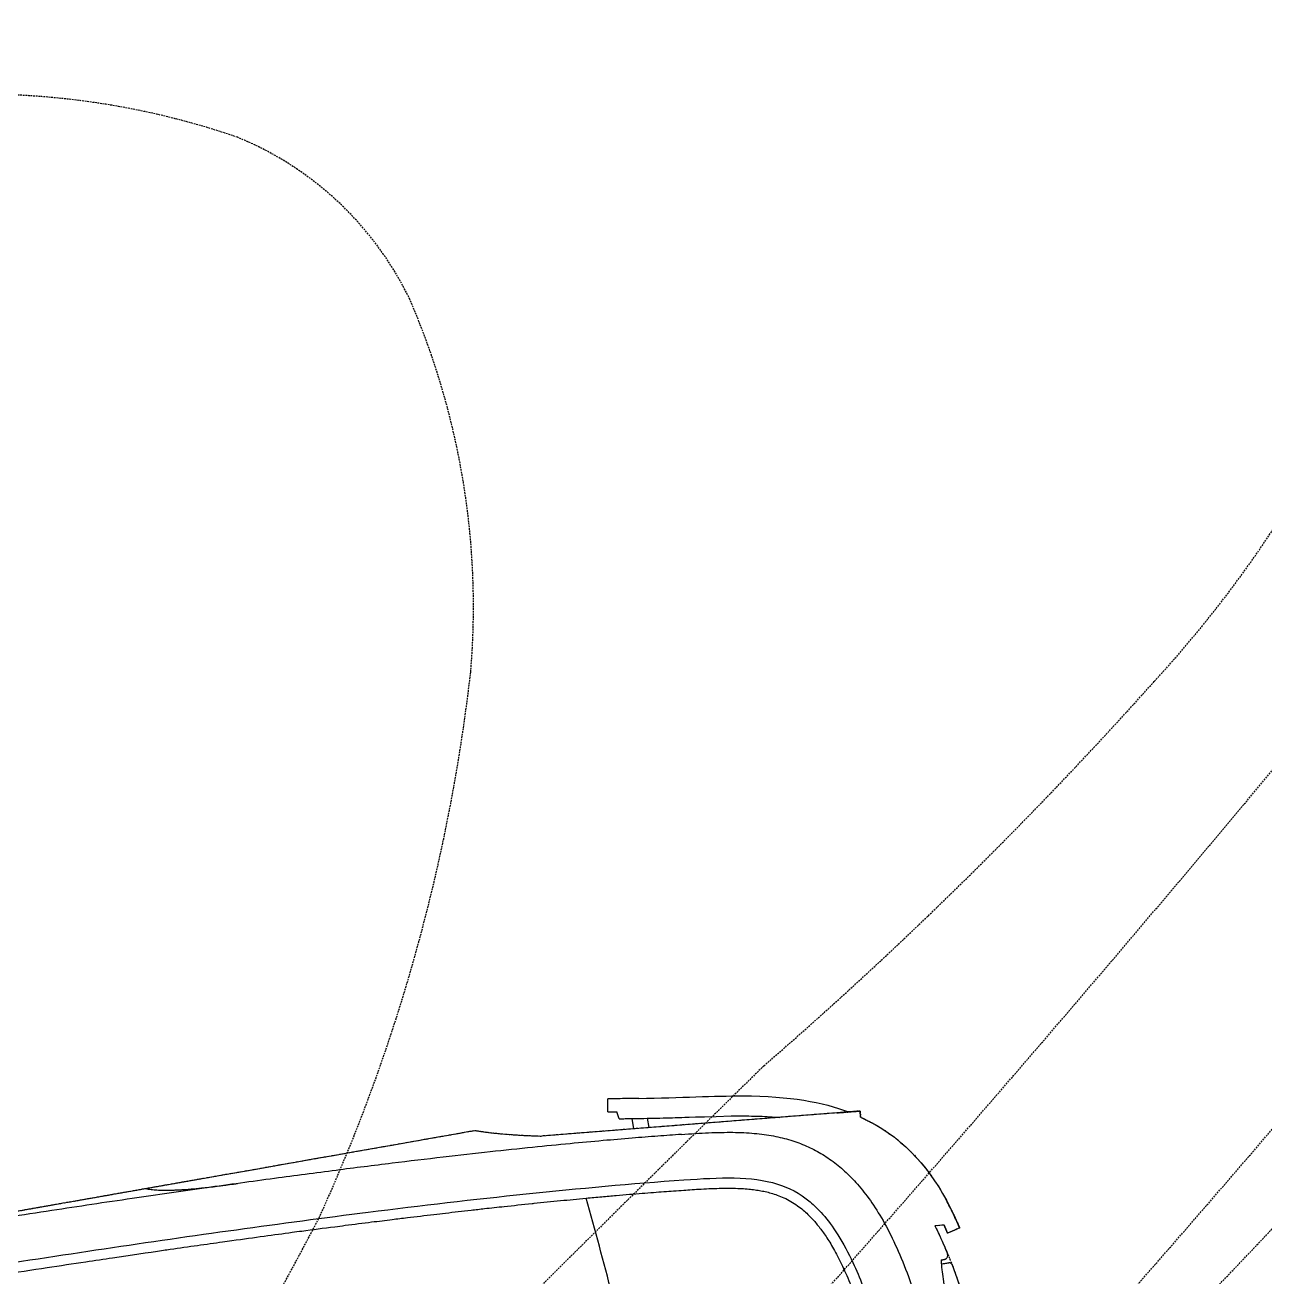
# Model space of a CAD drawing. Header units: millimetres. Extents: x 26027 to 581921, y 7230 to 233891.
# Drawn here: x 454535 to 455433, y 145420 to 146326 of the extents above; entities that cross this region are included whole.
import ezdxf

# ---------------------------------------------------------------- set-up
doc = ezdxf.new("R2010")
doc.units = ezdxf.units.MM
doc.header["$LTSCALE"] = 5
doc.linetypes.add('CACHE', pattern=[0.375, 0.25, -0.125])
for name, color, linetype in [('GE-EQUIPMENT', 140, 'Continuous'), ('GE-EQUIPMENT_INSERTION', 140, 'Continuous'), ('GE-EQUIPMENT_LIGHT', 141, 'Continuous'), ('GE-EQUIPMENT_OUTLINE', 131, 'CACHE'), ('GE-MM-SCATTER_LINES', 222, 'CACHE')]:
    doc.layers.add(name, color=color, linetype=linetype)

# ---------------------------------------------------------------- blocks, each defined once
blk = doc.blocks.new('GE-EUR02460')
at = {"layer": 'GE-EQUIPMENT'}
for p, q in [((-966.9, -236.99), (-966.9, -236.99)), ((-1011.87, -253.48), (-1002.62, -251.31)), ((-1001.08, -257.55), (-1002.55, -251.3)), ((-1001.08, -257.55), (-994.51, -258.08)), ((-1005.85, -274.97), (-1005.85, -274.97)), ((-955.16, -345.03), (-955.58, -349.41)), ((-938.65, -351.04), (-725.45, -371.57)), ((-802.97, -370.96), (-802.97, -364.1)), ((-792.07, -365.15), (-792.07, -372.69)), ((-782.87, -374.21), (-781.99, -379.44)), ((-775.72, -380.53), (-781.99, -379.42)), ((-775.72, -380.53), (-777.37, -389.88)), ((-799.37, -386.21), (-799.37, -386.21))]:
    blk.add_line(p, q, dxfattribs=at)
for centre, major_axis, ratio, start_param, end_param in [((11634.42, -236.98), (-12606.99, 0), 0.000027, 0.029977, 0.029985), ((-938.65, -351.03), (-16.92, 1.63), 0.000026, 4.712392, 7.838406)]:
    blk.add_ellipse(centre, major_axis=major_axis, ratio=ratio, start_param=start_param, end_param=end_param, dxfattribs=at)
for points, knots in [([(-819.95, -315.13), (-821.93, -314.92), (-826.13, -314.47), (-832.78, -313.72), (-839.94, -312.83), (-847.14, -311.79), (-853.87, -310.63), (-859.84, -309.4), (-865.06, -308.13), (-869.66, -306.82), (-873.86, -305.43), (-877.88, -303.88), (-881.93, -302.08), (-886.15, -299.86), (-890.54, -297.1), (-894.93, -293.73), (-898.96, -289.96), (-902.42, -286.1), (-905.29, -282.41), (-907.7, -278.89), (-909.82, -275.43), (-911.79, -271.91), (-913.69, -268.17), (-915.58, -264.06), (-917.49, -259.47), (-919.41, -254.34), (-921.31, -248.65), (-923.17, -242.39), (-924.97, -235.5), (-926.71, -227.89), (-928.38, -219.48), (-929.98, -210.16), (-931.49, -199.85), (-932.92, -188.43), (-934.28, -175.77), (-935.12, -166.89), (-935.55, -162.21)], [0, 0, 0, 0, 0.027384, 0.058462, 0.092531, 0.127173, 0.15909, 0.187101, 0.211677, 0.233491, 0.25353, 0.273017, 0.29313, 0.314924, 0.338934, 0.364915, 0.391043, 0.414862, 0.435861, 0.454944, 0.473057, 0.491071, 0.5098, 0.530027, 0.552426, 0.57722, 0.604255, 0.633581, 0.665558, 0.700559, 0.739014, 0.781425, 0.828218, 0.879689, 0.936629, 1, 1, 1, 1]), ([(-994.64, -232.98), (-994.64, -232.98), (-994.32, -231.28), (-994.11, -228.93), (-993.77, -221.93), (-993.64, -216.83), (-993.22, -204.27), (-992.9, -196.57), (-991.47, -180.08), (-990.66, -172.15), (-986.86, -166.43), (-985.46, -165.11), (-983.46, -164.98)], [3.236518, 3.236518, 3.236518, 3.236518, 6.545003, 12.389474, 12.389474, 19.56434, 19.56434, 27.679807, 27.679807, 38.057767, 38.057767, 41.10105, 41.10105, 41.10105, 41.10105]), ([(-825.25, -355.19), (-832.16, -354.46), (-845.26, -353.01), (-862.51, -350.35), (-877.66, -346.93), (-890.93, -342.66), (-902.64, -337.48), (-913.06, -331.37), (-922.46, -324.25), (-931.07, -315.93), (-939.02, -306.22), (-946.44, -294.76), (-953.4, -280.98), (-959.8, -264.39), (-965.33, -245.02), (-969.89, -222.85), (-973.53, -197.59), (-975.49, -178.39), (-976.43, -168.24)], [0.0001051, 0.0001051, 0.0001051, 0.0001051, 0.0625, 0.125, 0.1875, 0.25, 0.3125, 0.375, 0.4375, 0.5, 0.5625, 0.625, 0.6875, 0.75, 0.8125, 0.875, 0.9375, 1, 1, 1, 1]), ([(-821.29, -322.43), (-847.27, -319.69), (-869.77, -316.9), (-895.05, -303.82), (-902.07, -298.54), (-913.16, -285.35), (-918.82, -277), (-927.05, -256.96), (-929.41, -249.62), (-934.53, -230.56), (-936.81, -218.27), (-940.45, -193.55), (-941.85, -180.32), (-943.03, -167.68)], [0.000001, 0.000001, 0.000001, 0.000001, 8.031317, 8.031317, 11.484706, 11.484706, 13.992308, 13.992308, 15.341388, 15.341388, 17.503573, 17.503573, 19.796344, 19.796344, 19.796344, 19.796344]), ([(-1001.9, -228.23), (-1003.61, -218.8), (-1005.04, -208.91), (-1006.98, -192.87), (-1007.64, -186.7), (-1009.01, -172.55)], [0, 0, 0, 0, 3.014251, 3.014251, 4.879565, 4.879565, 4.879565, 4.879565]), ([(-1001.9, -228.23), (-1001.85, -228.54), (-1001.72, -228.79), (-1001.45, -229.2), (-1001.3, -229.33), (-1000.99, -229.59), (-1000.85, -229.65), (-1000.46, -229.82), (-1000.39, -229.81), (-999.94, -229.87), (-999.65, -229.88), (-999.44, -229.89), (-998.86, -229.89), (-998.49, -229.9), (-997.62, -229.91), (-997.11, -229.91), (-995.97, -229.92), (-995.35, -229.93), (-994.22, -229.93)], [1.57082949, 1.57082949, 1.57082949, 1.57082949, 1.57091701, 1.57091701, 1.57102167, 1.57102167, 1.57119678, 1.57119678, 1.57170876, 1.57170876, 1.57628768, 1.58228264, 1.58228264, 1.5882776, 1.5882776, 1.59427255, 1.59427255, 1.59998904, 1.59998904, 1.59998904, 1.59998904]), ([(-996.72, -232.98), (-996.75, -232.98), (-996.78, -232.98), (-996.84, -232.98), (-996.87, -232.98), (-996.91, -232.98), (-996.93, -232.98), (-996.97, -232.98), (-996.99, -232.98), (-997.03, -232.99), (-997.04, -232.99), (-997.11, -232.99), (-997.13, -232.99), (-997.26, -233), (-997.3, -233), (-997.53, -233.04), (-997.6, -233.05), (-997.76, -233.09), (-997.82, -233.11), (-997.99, -233.16), (-998.11, -233.2), (-998.45, -233.38), (-998.65, -233.48), (-999.02, -233.8), (-999.14, -233.92), (-999.47, -234.31), (-999.69, -234.65), (-999.93, -235.42), (-999.97, -235.78), (-999.95, -236.29), (-999.93, -236.46), (-999.89, -236.62)], [1.564354627, 1.564354627, 1.564354627, 1.564354627, 1.565644128, 1.565644128, 1.566933629, 1.566933629, 1.56822313, 1.56822313, 1.569512631, 1.569512631, 1.570157381, 1.570157381, 1.570479756, 1.570479756, 1.570640944, 1.570640944, 1.570693057, 1.570693057, 1.57071332, 1.57071332, 1.570742389, 1.570742389, 1.570764926, 1.570764926, 1.570773963, 1.570773963, 1.570788118, 1.570788118, 1.57079758, 1.57079758, 1.570802132, 1.570802132, 1.570802132, 1.570802132]), ([(-994.64, -232.98), (-994.85, -232.98), (-995.06, -232.98), (-995.44, -232.98), (-995.62, -232.98), (-995.95, -232.98), (-996.09, -232.98), (-996.72, -232.98)], [1.550923377, 1.550923377, 1.550923377, 1.550923377, 1.553791077, 1.553791077, 1.556806817, 1.556806817, 1.559822557, 1.559822557, 1.559822557, 1.559822557]), ([(-994.51, -258.09), (-996.04, -252.94), (-997.4, -247.69), (-999.07, -240.44), (-999.49, -238.54), (-999.9, -236.62)], [31.30878, 31.30878, 31.30878, 31.30878, 33.112327, 33.112327, 33.747941, 33.747941, 33.747941, 33.747941]), ([(-1005.85, -274.97), (-1006.42, -273.24), (-1006.98, -271.51), (-1008.05, -267.99), (-1008.57, -266.22), (-1009.61, -262.48), (-1010.11, -260.6), (-1010.88, -257.57), (-1011.17, -256.39), (-1011.57, -254.75), (-1011.7, -254.21), (-1011.83, -253.65), (-1011.86, -253.52), (-1011.87, -253.49), (-1011.87, -253.48), (-1011.87, -253.48), (-1011.87, -253.48), (-1011.87, -253.48), (-1011.87, -253.48), (-1011.87, -253.48), (-1011.87, -253.48), (-1011.87, -253.48), (-1011.87, -253.48), (-1011.87, -253.49), (-1011.87, -253.49), (-1011.86, -253.52), (-1011.85, -253.58), (-1011.77, -253.89), (-1011.68, -254.27), (-1011.39, -255.52), (-1011.15, -256.5), (-1010.5, -259.09), (-1010.07, -260.77), (-1009.04, -264.57), (-1008.44, -266.67), (-1007.18, -270.87), (-1006.53, -272.92), (-1005.85, -274.97)], [-7.023478, -7.023478, -7.023478, -7.023478, -6.475877, -6.475877, -5.883723, -5.883723, -5.14268, -5.14268, -4.478662, -4.478662, -3.93968, -3.93968, -3.56929, -3.56929, -3.53579, -3.53579, -3.521388, -3.521388, -3.510901, -3.510901, -3.500018, -3.500018, -3.483661, -3.483661, -3.437696, -3.437696, -3.208378, -3.208378, -2.72624, -2.72624, -2.093347, -2.093347, -1.372748, -1.372748, -0.648345, -0.648345, -0.000001, -0.000001, -0.000001, -0.000001]), ([(-749.3, -321.69), (-749.3, -321.69), (-753.09, -321.38), (-760.36, -320.77), (-770.87, -319.86), (-780.6, -318.99), (-789.6, -318.16), (-797.85, -317.37), (-805.44, -316.62), (-812.72, -315.89), (-817.51, -315.39), (-819.95, -315.13)], [0, 0, 0, 0, 0.0000017, 0.1602371, 0.3082658, 0.4454405, 0.5730792, 0.6904097, 0.7958773, 0.8959874, 1, 1, 1, 1]), ([(-205.58, -349.82), (-270.32, -349.07), (-334.98, -347.92), (-463.88, -344.5), (-528.28, -342.24), (-630.6, -337.2), (-669.06, -334.97), (-745.34, -329.58), (-783.75, -326.39), (-821.29, -322.43)], [-61.681232, -61.681232, -61.681232, -61.681232, -42.452455, -42.452455, -23.198725, -23.198725, -11.60335, -11.60335, -0.000001, -0.000001, -0.000001, -0.000001]), ([(-206.91, -342.57), (-225.3, -342.34), (-243.06, -342.09), (-259.92, -341.82), (-260.76, -341.81), (-261.59, -341.8), (-262.42, -341.78), (-278.37, -341.53), (-293.54, -341.26), (-308.61, -340.97), (-313.39, -340.88), (-318.16, -340.79), (-322.94, -340.69), (-333.99, -340.46), (-345.07, -340.23), (-356.36, -339.96), (-365.73, -339.75), (-375.25, -339.52), (-384.54, -339.28), (-391.27, -339.11), (-397.88, -338.94), (-404.23, -338.76), (-417.49, -338.4), (-429.62, -338.05), (-441.47, -337.69), (-443.12, -337.63), (-444.77, -337.58), (-446.41, -337.53), (-459.85, -337.11), (-473.09, -336.67), (-484.49, -336.26), (-486.9, -336.18), (-489.24, -336.1), (-491.5, -336.01), (-499.93, -335.71), (-507.45, -335.42), (-514.95, -335.13), (-521.93, -334.86), (-528.89, -334.58), (-535.42, -334.31), (-537.81, -334.21), (-540.13, -334.12), (-542.38, -334.02), (-550.79, -333.67), (-558.13, -333.35), (-566.55, -332.96), (-569.01, -332.85), (-571.55, -332.73), (-574.15, -332.61), (-580.47, -332.31), (-587.09, -331.98), (-593.39, -331.67), (-598.52, -331.41), (-603.43, -331.16), (-608.39, -330.9), (-612.03, -330.71), (-615.69, -330.52), (-619.46, -330.31), (-625.69, -329.98), (-632.24, -329.61), (-638.77, -329.25), (-641.58, -329.09), (-644.4, -328.92), (-647.18, -328.76), (-653.36, -328.41), (-659.39, -328.05), (-665.8, -327.65), (-668.96, -327.46), (-672.2, -327.25), (-675.61, -327.03), (-680.13, -326.74), (-684.92, -326.43), (-689.92, -326.09), (-696.37, -325.65), (-703.16, -325.18), (-710.14, -324.68), (-710.6, -324.65), (-711.07, -324.61), (-711.53, -324.58), (-717.8, -324.13), (-724.21, -323.65), (-730.81, -323.15), (-736.81, -322.68), (-742.96, -322.2), (-749.3, -321.69)], [0, 0, 0, 0, 0.066667, 0.066667, 0.066667, 0.069967, 0.069967, 0.069967, 0.133333, 0.133333, 0.133333, 0.153447, 0.153447, 0.153447, 0.2, 0.2, 0.2, 0.238666, 0.238666, 0.238666, 0.266667, 0.266667, 0.266667, 0.325187, 0.325187, 0.325187, 0.333333, 0.333333, 0.333333, 0.4, 0.4, 0.4, 0.414133, 0.414133, 0.414133, 0.466667, 0.466667, 0.466667, 0.51552, 0.51552, 0.51552, 0.533333, 0.533333, 0.533333, 0.6, 0.6, 0.6, 0.619401, 0.619401, 0.619401, 0.666667, 0.666667, 0.666667, 0.705103, 0.705103, 0.705103, 0.733333, 0.733333, 0.733333, 0.779891, 0.779891, 0.779891, 0.8, 0.8, 0.8, 0.844683, 0.844683, 0.844683, 0.866667, 0.866667, 0.866667, 0.895775, 0.895775, 0.895775, 0.933333, 0.933333, 0.933333, 0.935831, 0.935831, 0.935831, 0.969439, 0.969439, 0.969439, 1, 1, 1, 1]), ([(-799.37, -386.21), (-829.52, -381.43), (-853.71, -378.58), (-873.76, -374.97), (-907.95, -368.81), (-930.07, -360.44), (-947.12, -350.22)], [0, 0, 0, 0, 0.1700963, 0.1700963, 0.1700963, 0.4603247, 0.4603247, 0.4603247, 0.4603247]), ([(-863.07, -362.07), (-865.89, -361.62), (-868.75, -361.13), (-874.23, -360.15), (-876.87, -359.65), (-881.98, -358.62), (-884.46, -358.09), (-889.25, -357.01), (-891.57, -356.46), (-893.88, -355.87), (-894.96, -355.6), (-896.05, -355.32), (-897.13, -355.04)], [0.000007, 0.000007, 0.000007, 0.000007, 0.856908, 0.856908, 1.653863, 1.653863, 2.404812, 2.404812, 3.111727, 3.111727, 3.111727, 3.444559, 3.444559, 3.444559, 3.444559]), ([(-798.27, -371.69), (-804.41, -370.72), (-810.44, -369.81), (-819.48, -368.48), (-822.31, -368.07), (-827.93, -367.26), (-830.55, -366.88), (-863.07, -362.07)], [0.000004, 0.000004, 0.000004, 0.000004, 1.864197, 1.864197, 2.726035, 2.726035, 3.554411, 3.554411, 3.554411, 3.554411]), ([(-825.21, -355.19), (-819.59, -355.79), (-813.96, -356.36), (-808.33, -356.92), (-802.1, -357.54), (-795.87, -358.14), (-789.63, -358.71), (-782.64, -359.36), (-775.63, -359.99), (-768.62, -360.59), (-760.68, -361.27), (-752.73, -361.93), (-744.77, -362.56), (-735.71, -363.28), (-726.65, -363.96), (-717.57, -364.62), (-707.31, -365.37), (-697.03, -366.07), (-686.74, -366.75), (-675.38, -367.49), (-664.01, -368.2), (-652.63, -368.87), (-640.22, -369.61), (-627.81, -370.3), (-615.37, -370.95), (-601.79, -371.66), (-588.2, -372.34), (-574.59, -372.97), (-559.61, -373.66), (-544.62, -374.31), (-529.61, -374.92), (-513.06, -375.59), (-496.49, -376.2), (-479.91, -376.78), (-461.82, -377.4), (-443.7, -377.98), (-425.58, -378.5), (-405.98, -379.07), (-386.36, -379.58), (-366.73, -380.04), (-345.5, -380.54), (-324.25, -380.98), (-302.98, -381.38), (-279.88, -381.8), (-256.76, -382.16), (-233.63, -382.48), (-208.49, -382.81), (-183.34, -383.09), (-158.17, -383.3), (-130.87, -383.54), (-103.55, -383.7), (-76.24, -384)], [0, 0, 0, 0, 0.0229561, 0.0229561, 0.0229561, 0.0483281, 0.0483281, 0.0483281, 0.0768058, 0.0768058, 0.0768058, 0.1090804, 0.1090804, 0.1090804, 0.1458105, 0.1458105, 0.1458105, 0.1873664, 0.1873664, 0.1873664, 0.233261, 0.233261, 0.233261, 0.2832869, 0.2832869, 0.2832869, 0.3379359, 0.3379359, 0.3379359, 0.3981024, 0.3981024, 0.3981024, 0.4644355, 0.4644355, 0.4644355, 0.5368263, 0.5368263, 0.5368263, 0.6150797, 0.6150797, 0.6150797, 0.6997169, 0.6997169, 0.6997169, 0.7916561, 0.7916561, 0.7916561, 0.8915646, 0.8915646, 0.8915646, 0.9999974, 0.9999974, 0.9999974, 0.9999974]), ([(-782.88, -374.22), (-782.97, -374.2), (-783.4, -374.13), (-784.86, -373.88), (-785.88, -373.71), (-788.49, -373.27), (-790.09, -373.01), (-793.54, -372.45), (-795.23, -372.18), (-798.27, -371.69)], [0.000005, 0.000005, 0.000005, 0.000005, 0.54603, 0.54603, 1.09068, 1.09068, 1.667876, 1.667876, 2.230325, 2.230325, 2.230325, 2.230325]), ([(-678.57, -383.98), (-680.29, -383.36), (-682.12, -382.73), (-686.66, -381.26), (-689.4, -380.43), (-699.94, -377.4), (-707.84, -375.45), (-718.99, -372.94), (-722.22, -372.24), (-725.45, -371.57)], [0, 0, 0, 0, 0.588832, 0.588832, 1.44835, 1.44835, 3.884053, 3.884053, 4.875887, 4.875887, 4.875887, 4.875887]), ([(-436.2, -383.97), (-436.87, -383.71), (-437.54, -383.47), (-438.23, -383.24), (-438.91, -383.02), (-439.6, -382.8), (-440.28, -382.6), (-440.97, -382.4), (-441.66, -382.2), (-442.35, -382.02), (-443.03, -381.84), (-443.71, -381.67), (-444.39, -381.51), (-445.07, -381.35), (-445.75, -381.2), (-446.44, -381.05), (-446.73, -380.99), (-447.03, -380.92), (-447.33, -380.86), (-447.74, -380.78), (-448.16, -380.69), (-448.59, -380.61), (-449.34, -380.46), (-450.12, -380.32), (-450.95, -380.17), (-451.79, -380.02), (-452.68, -379.88), (-453.63, -379.73), (-454.57, -379.58), (-455.58, -379.43), (-456.64, -379.28), (-457.71, -379.13), (-458.82, -378.98), (-460, -378.84), (-460.33, -378.8), (-460.67, -378.76), (-461.01, -378.72), (-461.87, -378.61), (-462.76, -378.51), (-463.69, -378.41), (-464.99, -378.27), (-466.35, -378.13), (-467.81, -378), (-469.27, -377.86), (-470.82, -377.73), (-472.48, -377.59), (-473.74, -377.49), (-475.07, -377.39), (-476.44, -377.3), (-476.87, -377.27), (-477.3, -377.24), (-477.74, -377.21), (-479.57, -377.08), (-481.48, -376.96), (-483.43, -376.85), (-485.38, -376.74), (-487.37, -376.64), (-489.37, -376.54), (-490.52, -376.48), (-491.67, -376.43), (-492.83, -376.38), (-493.68, -376.34), (-494.53, -376.3), (-495.38, -376.26), (-497.31, -376.18), (-499.23, -376.1), (-501.14, -376.03), (-501.21, -376.03), (-501.28, -376.02), (-501.35, -376.02), (-501.8, -376), (-502.25, -375.99), (-502.7, -375.97)], [0.0000049, 0.0000049, 0.0000049, 0.0000049, 0.0357122, 0.0357122, 0.0357122, 0.0714272, 0.0714272, 0.0714272, 0.1071421, 0.1071421, 0.1071421, 0.1428571, 0.1428571, 0.1428571, 0.178572, 0.178572, 0.178572, 0.1936474, 0.1936474, 0.1936474, 0.214287, 0.214287, 0.214287, 0.2500019, 0.2500019, 0.2500019, 0.2857168, 0.2857168, 0.2857168, 0.3214318, 0.3214318, 0.3214318, 0.3571467, 0.3571467, 0.3571467, 0.3672488, 0.3672488, 0.3672488, 0.3928617, 0.3928617, 0.3928617, 0.4285766, 0.4285766, 0.4285766, 0.4642915, 0.4642915, 0.4642915, 0.4914715, 0.4914715, 0.4914715, 0.5000065, 0.5000065, 0.5000065, 0.5357214, 0.5357214, 0.5357214, 0.5714364, 0.5714364, 0.5714364, 0.5919967, 0.5919967, 0.5919967, 0.6071513, 0.6071513, 0.6071513, 0.6415999, 0.6415999, 0.6415999, 0.6428662, 0.6428662, 0.6428662, 0.6510016, 0.6510016, 0.6510016, 0.6510016]), ([(-799.37, -386.21), (-797.16, -386.56), (-794.97, -386.91), (-790.43, -387.65), (-788.15, -388.03), (-784.25, -388.69), (-782.62, -388.97), (-780.12, -389.4), (-779.2, -389.56), (-778.13, -389.75), (-777.82, -389.8), (-777.55, -389.85), (-777.49, -389.86), (-777.42, -389.88), (-777.4, -389.88), (-777.38, -389.88), (-777.38, -389.88), (-777.37, -389.88), (-777.37, -389.88), (-777.37, -389.88)], [-7.017236, -7.017236, -7.017236, -7.017236, -6.34662, -6.34662, -5.572997, -5.572997, -4.861156, -4.861156, -4.239169, -4.239169, -3.849186, -3.849186, -3.696459, -3.696459, -3.585168, -3.585168, -3.539335, -3.539335, -3.508281, -3.508281, -3.508281, -3.508281]), ([(-479.83, -384), (-536.48, -383.99), (-582.62, -383.99), (-646.42, -383.99), (-665.97, -383.99), (-678.57, -383.98)], [-45.639458, -45.639458, -45.639458, -45.639458, -21.623629, -21.623629, -0.000003, -0.000003, -0.000003, -0.000003]), ([(-87.37, -384), (-165.85, -384), (-167.13, -384), (-168.41, -384), (-173.95, -384), (-179.48, -384), (-185, -384), (-190.52, -384), (-196.02, -384), (-201.51, -384), (-206.99, -384), (-212.46, -384), (-217.91, -384), (-223.37, -384), (-228.8, -384), (-234.21, -384), (-239.62, -384), (-245.02, -384), (-250.39, -384), (-255.76, -384), (-261.11, -384), (-266.43, -384), (-271.75, -384), (-277.06, -384), (-282.33, -384), (-285.54, -384), (-288.75, -384), (-291.95, -384), (-293.99, -384), (-296.03, -384), (-298.07, -384), (-303.29, -384), (-308.49, -384), (-313.65, -384), (-318.81, -384), (-323.95, -384), (-329.05, -384), (-334.15, -384), (-339.22, -384), (-344.25, -384), (-349.29, -384), (-354.29, -384), (-359.26, -384), (-364.23, -384), (-369.16, -384), (-374.05, -384), (-378.95, -384), (-383.81, -384), (-388.62, -384), (-393.44, -384), (-398.22, -384), (-402.96, -384), (-407.7, -384), (-412.4, -384), (-417.05, -384), (-421.7, -384), (-426.32, -384), (-430.88, -384), (-435.45, -384), (-439.97, -384), (-444.44, -384), (-448.92, -384), (-453.35, -384), (-457.73, -384), (-462.11, -384), (-466.45, -384), (-470.72, -384), (-473.79, -384), (-476.82, -384), (-479.83, -384)], [0.2911246, 0.2911246, 0.2911246, 0.2911246, 0.298861, 0.298861, 0.298861, 0.3325019, 0.3325019, 0.3325019, 0.3661635, 0.3661635, 0.3661635, 0.3998458, 0.3998458, 0.3998458, 0.4335487, 0.4335487, 0.4335487, 0.4672723, 0.4672723, 0.4672723, 0.5010166, 0.5010166, 0.5010166, 0.5347817, 0.5347817, 0.5347817, 0.5553827, 0.5553827, 0.5553827, 0.5685675, 0.5685675, 0.5685675, 0.602374, 0.602374, 0.602374, 0.6362013, 0.6362013, 0.6362013, 0.6700493, 0.6700493, 0.6700493, 0.7039182, 0.7039182, 0.7039182, 0.7378078, 0.7378078, 0.7378078, 0.7717183, 0.7717183, 0.7717183, 0.8056496, 0.8056496, 0.8056496, 0.8396018, 0.8396018, 0.8396018, 0.8735749, 0.8735749, 0.8735749, 0.907569, 0.907569, 0.907569, 0.9415841, 0.9415841, 0.9415841, 0.9756202, 0.9756202, 0.9756202, 1, 1, 1, 1])]:
    blk.add_open_spline(points, degree=3, knots=knots, dxfattribs=at)
for points in [[(-967.34, -234.94), (-967.34, -234.94), (-967.34, -234.94), (-967.34, -234.94)], [(-955.16, -345.03), (-981.54, -326.71), (-996.4, -303.25), (-1005.85, -274.97)]]:
    blk.add_open_spline(points, degree=3, dxfattribs=at)
at = {"layer": 'GE-EQUIPMENT_LIGHT'}
blk.add_open_spline([(-757.96, -219.68), (-757.25, -229.72), (-754.69, -263.76), (-751.67, -297.75), (-749.3, -321.69)], degree=3, knots=[0, 0, 0, 0, 0.29487, 1, 1, 1, 1], dxfattribs=at)
at = {"layer": 'GE-EQUIPMENT_OUTLINE'}
for p, q in [((-1011.87, -253.48), (-1002.62, -251.31)), ((-938.65, -351.04), (-725.43, -371.57))]:
    blk.add_line(p, q, dxfattribs=at)
blk.add_lwpolyline([(-1002.55, -251.3), (-1001.08, -257.55), (-994.51, -258.08)], dxfattribs=at)
blk.add_ellipse((-938.65, -351.03), major_axis=(-16.92, 1.63), ratio=0.000026, start_param=4.712392, end_param=7.838406, dxfattribs=at)
for points, knots in [([(-994.51, -258.09), (-996.04, -252.94), (-997.4, -247.69), (-999.07, -240.44), (-999.49, -238.54), (-1001.9, -228.23), (-1003.61, -218.8), (-1005.04, -208.91), (-1006.98, -192.87), (-1007.64, -186.7), (-1009.01, -172.55), (-1009.22, -170.32), (-1009.42, -168.1), (-1009.62, -165.87)], [0, 0, 0, 0, 1.803547, 1.803547, 2.43916, 2.43916, 2.43916, 5.453412, 5.453412, 7.318726, 7.318726, 7.318726, 7.990041, 7.990041, 7.990041, 7.990041]), ([(-1005.85, -274.97), (-1006.42, -273.24), (-1006.98, -271.51), (-1008.05, -267.99), (-1008.57, -266.22), (-1009.61, -262.48), (-1010.11, -260.6), (-1010.88, -257.57), (-1011.17, -256.39), (-1011.57, -254.75), (-1011.7, -254.21), (-1011.83, -253.65), (-1011.86, -253.52), (-1011.87, -253.49), (-1011.87, -253.48), (-1011.87, -253.48), (-1011.87, -253.48), (-1011.87, -253.48), (-1011.87, -253.48), (-1011.87, -253.48), (-1011.87, -253.48), (-1011.87, -253.48), (-1011.87, -253.48), (-1011.87, -253.49), (-1011.87, -253.49), (-1011.86, -253.52), (-1011.85, -253.58), (-1011.77, -253.89), (-1011.68, -254.27), (-1011.39, -255.52), (-1011.15, -256.5), (-1010.5, -259.09), (-1010.07, -260.77), (-1009.04, -264.57), (-1008.44, -266.67), (-1007.18, -270.87), (-1006.53, -272.92), (-1005.85, -274.97)], [-7.023478, -7.023478, -7.023478, -7.023478, -6.475877, -6.475877, -5.883723, -5.883723, -5.14268, -5.14268, -4.478662, -4.478662, -3.93968, -3.93968, -3.56929, -3.56929, -3.53579, -3.53579, -3.521388, -3.521388, -3.510901, -3.510901, -3.500018, -3.500018, -3.483661, -3.483661, -3.437696, -3.437696, -3.208378, -3.208378, -2.72624, -2.72624, -2.093347, -2.093347, -1.372748, -1.372748, -0.648345, -0.648345, -0.000001, -0.000001, -0.000001, -0.000001]), ([(-955.58, -349.41), (-955.44, -347.95), (-955.3, -346.49), (-955.16, -345.03), (-981.54, -326.71), (-996.4, -303.25), (-1005.85, -274.97)], [0, 0, 0, 0, 1, 1, 1, 1.491913, 1.491913, 1.491913, 1.491913]), ([(379.11, -383.97), (334.95, -383.97), (287.08, -383.97), (220.51, -383.97), (204.13, -383.97), (187.56, -383.97), (57.64, -384), (27.75, -384), (-30.77, -384), (-59.21, -384), (-87.37, -384), (-165.85, -384), (-167.13, -384), (-168.41, -384), (-173.95, -384), (-179.48, -384), (-185, -384), (-190.52, -384), (-196.02, -384), (-201.51, -384), (-206.99, -384), (-212.46, -384), (-217.91, -384), (-223.37, -384), (-228.8, -384), (-234.21, -384), (-239.62, -384), (-245.02, -384), (-250.39, -384), (-255.76, -384), (-261.11, -384), (-266.43, -384), (-271.75, -384), (-277.06, -384), (-282.33, -384), (-285.54, -384), (-288.75, -384), (-291.95, -384), (-293.99, -384), (-296.03, -384), (-298.07, -384), (-303.29, -384), (-308.49, -384), (-313.65, -384), (-318.81, -384), (-323.95, -384), (-329.05, -384), (-334.15, -384), (-339.22, -384), (-344.25, -384), (-349.29, -384), (-354.29, -384), (-359.26, -384), (-364.23, -384), (-369.16, -384), (-374.05, -384), (-378.95, -384), (-383.81, -384), (-388.62, -384), (-393.44, -384), (-398.22, -384), (-402.96, -384), (-407.7, -384), (-412.4, -384), (-417.05, -384), (-421.7, -384), (-426.32, -384), (-430.88, -384), (-435.45, -384), (-439.97, -384), (-444.44, -384), (-448.92, -384), (-453.35, -384), (-457.73, -384), (-462.11, -384), (-466.45, -384), (-470.72, -384), (-473.79, -384), (-476.82, -384), (-479.83, -384), (-536.48, -383.99), (-582.62, -383.99), (-646.42, -383.99), (-665.97, -383.99), (-678.57, -383.98), (-680.29, -383.36), (-682.12, -382.73), (-686.66, -381.26), (-689.4, -380.43), (-699.94, -377.4), (-707.84, -375.45), (-718.99, -372.94), (-722.22, -372.24), (-725.45, -371.57)], [0, 0, 0, 0, 16.214399, 16.214399, 21.408226, 21.408226, 21.408226, 30.403503, 30.403503, 38.96359, 38.96359, 38.96359, 38.971326, 38.971326, 38.971326, 39.004967, 39.004967, 39.004967, 39.038629, 39.038629, 39.038629, 39.072311, 39.072311, 39.072311, 39.106014, 39.106014, 39.106014, 39.139737, 39.139737, 39.139737, 39.173482, 39.173482, 39.173482, 39.207247, 39.207247, 39.207247, 39.227848, 39.227848, 39.227848, 39.241033, 39.241033, 39.241033, 39.274839, 39.274839, 39.274839, 39.308666, 39.308666, 39.308666, 39.342514, 39.342514, 39.342514, 39.376383, 39.376383, 39.376383, 39.410273, 39.410273, 39.410273, 39.444183, 39.444183, 39.444183, 39.478115, 39.478115, 39.478115, 39.512067, 39.512067, 39.512067, 39.54604, 39.54604, 39.54604, 39.580034, 39.580034, 39.580034, 39.614049, 39.614049, 39.614049, 39.648085, 39.648085, 39.648085, 39.672465, 39.672465, 39.672465, 63.688294, 63.688294, 85.31192, 85.31192, 85.31192, 85.900752, 85.900752, 86.76027, 86.76027, 89.195973, 89.195973, 90.187808, 90.187808, 90.187808, 90.187808])]:
    blk.add_open_spline(points, degree=3, knots=knots, dxfattribs=at)
at = {"layer": 'GE-MM-SCATTER_LINES'}
for points in [[(-2657.84, -1614.18, -0.03216), (-1967.82, -837.68, -0.045456), (-931.79, 0, -0.017391), (-1419.64, 803.5, -0.062199), (-1906.08, 1991.62, -0.077787), (-1968.8, 2530.89, -0.097279)], [(-1466.76, 1888.64, 0.088425), (-1436.17, 1557.85, 0.041082), (-1231.51, 956.98, 0.040906), (-971.9, 450.32, 0.047008), (-626.75, 0, -0.002807), (-759.6, -108.25, 0.012361), (-1413.75, -644.22, 0.041749), (-1766.37, -1026.9, 0.085647), (-1925.71, -1345.48, 0.077165), (-1943.37, -1646.54, 0.130435), (-1805.3, -1934.62, 0.086237), (-1469.62, -2176.11, 0.063967), (-827.87, -2352.9, 0.036307), (-0.07, -2409.22, 0.036307), (827.73, -2352.9, 0.063967)], [(1218.9, -1448.61, -0.095966), (697.53, -1659.95, -0.054285), (-0.07, -1734.21, -0.054285), (-697.67, -1659.95, -0.095966), (-1219.04, -1448.61, -0.079904), (-1405.36, -1279.06, -0.183233), (-1481.68, -1091.7, -0.148539), (-1442.15, -872.37, -0.09937), (-1219.29, -618.84, -0.031823), (-892.67, -393.76, 0.002438), (-589.01, -183.01, 0.049751), (-386.94, 0, -0.117779), (-755.14, 569.2, -0.039275), (-939.21, 1115.68, -0.08037), (-980.06, 1454.55, -0.169962), (-883.43, 1681.18, -0.13336)], [(887.35, 0, -0.018319), (1569.09, -559.34, -0.025066), (2044, -1012.77, -0.032472), (2545.06, -1597.23, -0.070239), (2870.74, -2176.73, -0.121658), (2917.16, -2556.39, -0.150558), (2802.23, -2792.61, -0.136905), (2240.21, -3048.25, -0.042121), (1093.99, -3155.94, -0.012265), (-0.07, -3172.29, -0.012265), (-1094.13, -3155.94, -0.042121), (-2240.35, -3048.25, -0.136905), (-2802.37, -2792.61, -0.150558), (-2917.3, -2556.39, -0.121658), (-2870.88, -2176.73, -0.070239), (-2545.2, -1597.23, -0.032472), (-2044.14, -1012.77, -0.025066), (-1569.23, -559.34, -0.018319), (-887.49, 0)]]:
    blk.add_lwpolyline(points, format="xyb", dxfattribs=at)
blk.add_lwpolyline([(-0.07, -1166.3, 0.055046), (346.73, -1194.1, 0.130885), (633.96, -1122.25, 0.185507), (736.5, -984.92, 0.123784), (733.06, -711.51, 0.078623), (556.34, -341.27, 0.026468), (330.63, -78.16), (257.97, 0, 0.058507), (459.61, 436.9, 0.063282), (537.3, 747.06, 0.205916), (487.07, 1023.17, 0.15871), (313.07, 1176.97, 0.068311), (-0.07, 1219.05, 0.068311), (-313.21, 1176.97, 0.15871), (-487.21, 1023.17, 0.205916), (-537.44, 747.06, 0.063282), (-459.75, 436.9, 0.058507), (-258.11, 0), (-330.77, -78.16, 0.026468), (-556.48, -341.27, 0.078623), (-733.2, -711.51, 0.123784), (-736.64, -984.92, 0.185507), (-634.1, -1122.25, 0.130885), (-346.87, -1194.1, 0.055046)], format="xyb", close=True, dxfattribs=at)

msp = doc.modelspace()

# ---------------------------------------------------------------- block references
at = {"layer": 'GE-EQUIPMENT_INSERTION', "rotation": 189.9999999999999}
msp.add_blockref('GE-EUR02460', (454259.3, 145029.81), dxfattribs=at)

doc.saveas('drawing.dxf')
